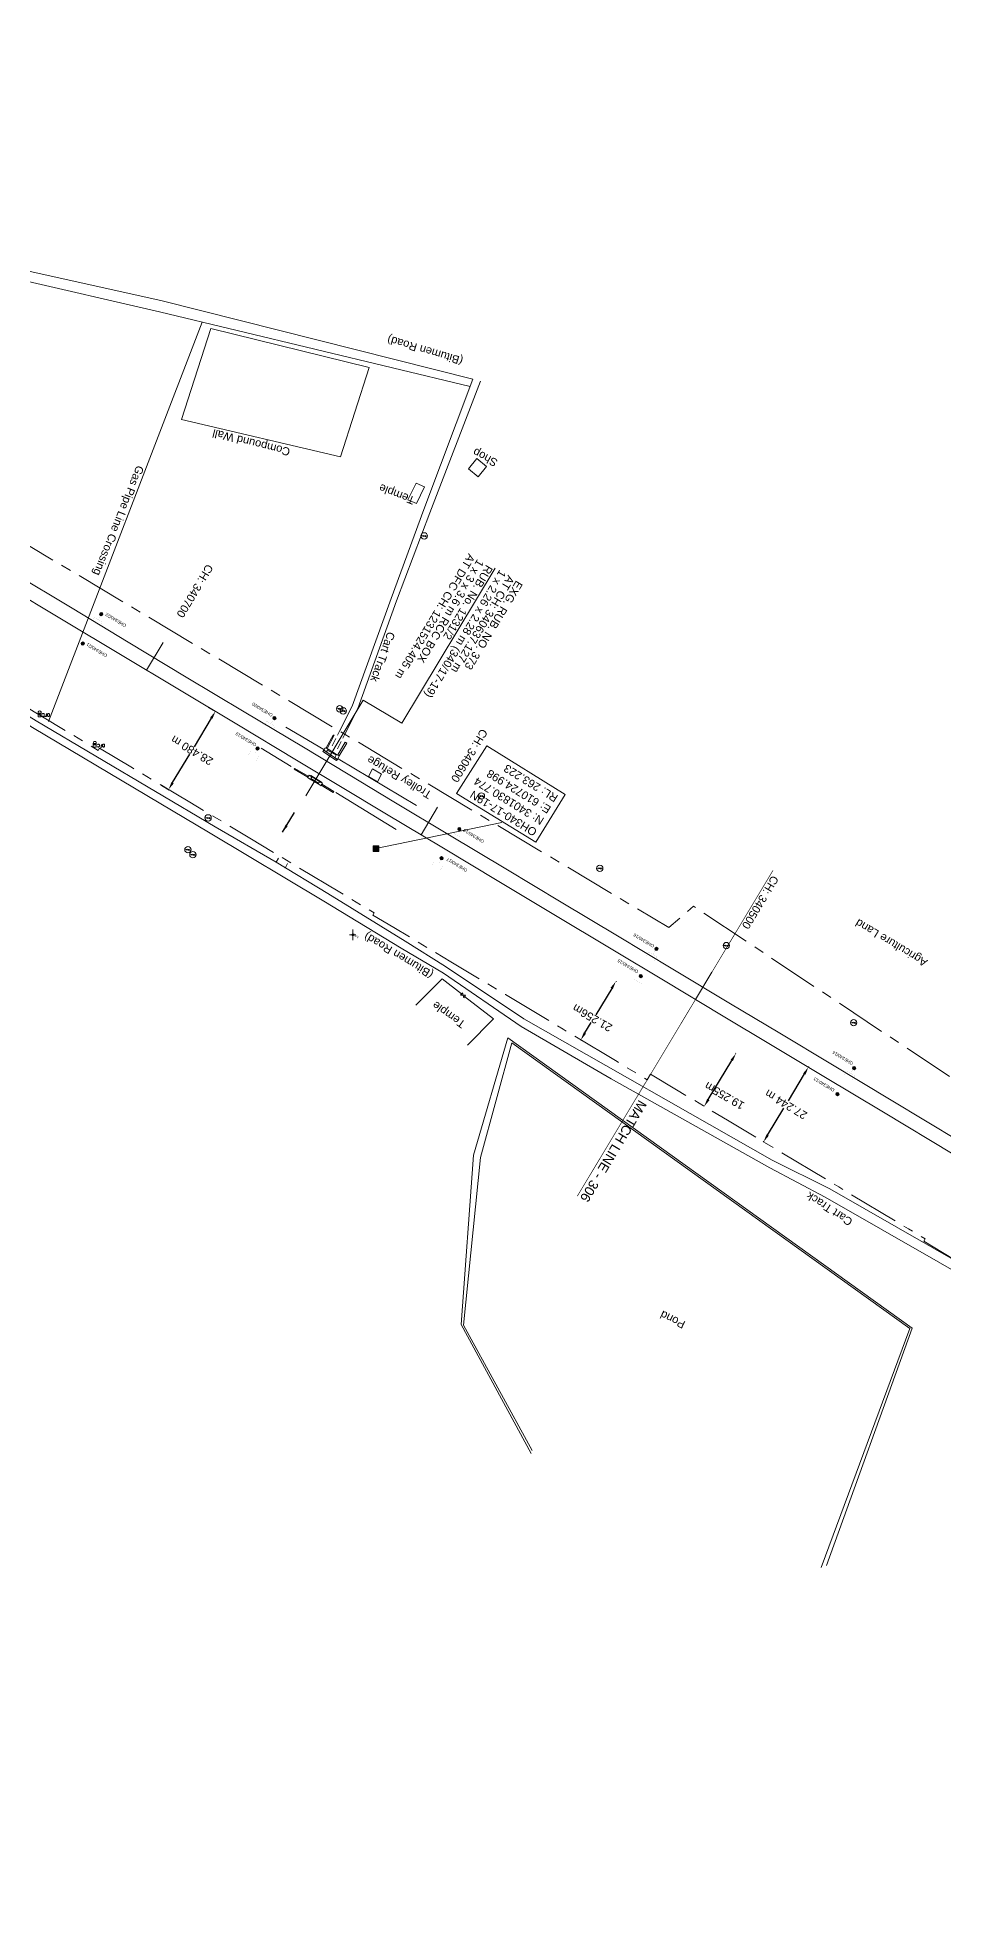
# Model space of a CAD drawing. Header units: metres. Extents: x 610236 to 616721, y 3398253 to 3402120.
# Drawn here: x 610619 to 610902, y 3401503 to 3402084 of the extents above; entities that cross this region are included whole.
import ezdxf

# ---------------------------------------------------------------- set-up
doc = ezdxf.new("R2010")
doc.units = ezdxf.units.M
doc.header["$MEASUREMENT"] = 0
for name, pattern in [('CENTER', [50.8, 31.75, -6.35, 6.35, -6.35]), ('DASHED', [0.75, 0.5, -0.25]), ('PHANTOM2', [1.25, 0.625, -0.125, 0.125, -0.125, 0.125, -0.125])]:
    doc.linetypes.add(name, pattern=pattern)
doc.layers.get('Defpoints').update_dxf_attribs({"lineweight": 0})
for name, color, linetype, lineweight in [('Bench_Mark', 7, 'Continuous', 0), ('Bore', 7, 'Continuous', 0), ('Bounary Dim', 10, 'Continuous', 13), ('CANAL BOTTOM', 5, 'Continuous', 0), ('Cart Track', 34, 'Continuous', 0), ('Commercial Building Pucca', 251, 'Continuous', 0), ('Compound Wall', 251, 'Continuous', 0), ('Culvert Parapet', 7, 'Continuous', 0), ('DFCC BOUNDARY', 6, 'CENTER', 0), ('Electric Pole', 251, 'Continuous', 0), ('EXISTING BRIDGE DETAILS', 7, 'Continuous', 0), ('Existing Chainage', 7, 'Continuous', 0), ('Existing IR Track', 143, 'Continuous', 0), ('Existing Railway Boundary', 7, 'CENTER', 0), ('Gate', 251, 'Continuous', 0), ('Grill', 251, 'Continuous', 0), ('MATCH LINE', 7, 'Continuous', 0), ('Ofc Pillar', 251, 'Continuous', 0), ('OHE MAST', 8, 'Continuous', 0), ('OHE MAST TEXT', 8, 'Continuous', 0), ('Pipe line-Pertolium', 7, 'Continuous', 0), ('Pond Bottom', 5, 'Continuous', 0), ('Pond Top', 5, 'Continuous', 0), ('Religious_Place', 251, 'Continuous', 0), ('Side Details', 251, 'Continuous', 0), ('Subroad Edge', 34, 'Continuous', 0), ('Text', 251, 'Continuous', 0), ('Text1', 251, 'Continuous', 0), ('TOPOSTYLEREMARK', 251, 'Continuous', 0), ('Trolley Stand', 7, 'Continuous', 0), ('Wing Wall', 7, 'Continuous', 0)]:
    doc.layers.add(name, color=color, linetype=linetype, lineweight=lineweight)
doc.styles.add('notes', font='romans.shx', dxfattribs={"height": 2})
doc.styles.get("Standard").update_dxf_attribs({"font": 'arial.ttf'})
doc.styles.add('Style-Arial', font='arial.ttf')
doc.styles.add('Text', font='arial.ttf', dxfattribs={"height": 2})
doc.dimstyles.new('DIM', dxfattribs={"dimtxt": 2.5, "dimasz": 2.5, "dimexe": 0.18, "dimexo": 0.0625, "dimgap": 0.09, "dimtad": 0, "dimtih": 1, "dimtoh": 1, "dimdec": 3, "dimzin": 0, "dimdsep": 46, "dimtxsty": 'Standard', "dimcen": 0.09, "dimadec": 0, "dimazin": 0, "dimtfac": 1, "dimtdec": 3, "dimtofl": 0, "dimtmove": 0, "dimatfit": 3, "dimfxl": 1, "dimtolj": 1, "dimtzin": 0, "dimarcsym": 0})
doc.dimstyles.new('ISO-25', dxfattribs={"dimtxt": 2.5, "dimasz": 2.5, "dimexe": 1.25, "dimexo": 0.625, "dimtad": 1, "dimtxsty": 'Standard', "dimcen": 2.5, "dimadec": 0, "dimazin": 0, "dimtfac": 1, "dimtmove": 0, "dimatfit": 3, "dimfxl": 1, "dimarcsym": 0})
doc.dimstyles.get("Standard").update_dxf_attribs({"dimtxt": 2.5, "dimasz": 0.18, "dimexe": 0.18, "dimexo": 0.0625, "dimgap": 0.09, "dimtad": 0, "dimtih": 1, "dimtoh": 1, "dimdec": 3, "dimzin": 0, "dimdsep": 46, "dimtxsty": 'Standard', "dimcen": 0.09, "dimadec": 0, "dimazin": 0, "dimtfac": 1, "dimtdec": 3, "dimtofl": 0, "dimtmove": 0, "dimatfit": 3, "dimfxl": 1, "dimtolj": 1, "dimtzin": 0, "dimarcsym": 0})

# ---------------------------------------------------------------- blocks, each defined once
blk = doc.blocks.new('GT')
at = {"layer": 'Gate'}
for p, q in [((-0.5, -0.5), (-0.5, 0.5)), ((-0.5, 0.5), (0.5, -0.5)), ((0.5, 0.5), (0.5, -0.5))]:
    blk.add_line(p, q, dxfattribs=at)
at = {"layer": 'Gate', "flags": 128}
blk.add_lwpolyline([(0.5, 0.5), (-0.5, -0.5)], dxfattribs=at)
blk = doc.blocks.new('BORE')
at = {"ltscale": 0.5}
for q in [(-0.99, 0), (0, 1.64), (0.99, 0), (0, -1.64)]:
    blk.add_line((0, 0), q, dxfattribs=at)
blk.add_circle((0, 0), 0.328, dxfattribs=at)
blk = doc.blocks.new('EP')
at = {"extrusion": (0, 0, -1)}
blk.add_hatch(color=8, dxfattribs=at).paths.add_polyline_path([(-0.31, -0.24), (-0.94, -0.01), (-0.41, -0.1), (-0.43, 0.15), (0.21, -0.05), (0.21, 0.16), (0.93, -0.01), (0.31, 0.07), (0.31, -0.19), (-0.31, 0)])
at = {"color": 8}
for p, q in [((-0.93, -0.01), (-0.21, 0.16)), ((-0.31, 0.07), (-0.93, -0.01)), ((-0.31, -0.19), (-0.31, 0.07)), ((0.31, 0), (-0.31, -0.19)), ((-0.21, 0.16), (-0.21, -0.05)), ((-0.21, -0.05), (0.43, 0.15)), ((0.31, -0.24), (0.31, 0)), ((0.43, 0.15), (0.41, -0.1)), ((0.94, -0.01), (0.31, -0.24)), ((0.41, -0.1), (0.94, -0.01))]:
    blk.add_line(p, q, dxfattribs=at)
blk.add_circle((0, 0), 1, dxfattribs=at)
blk = doc.blocks.new('OFC')
at = {"ltscale": 5}
for p, q in [((-0.46, 0), (-0.46, 1.23)), ((-0.46, 0), (0.46, 0)), ((0.46, 0), (0.46, 1.23))]:
    blk.add_line(p, q, dxfattribs=at)
blk.add_arc((0, 1.36), 0.48, 343.89789, 196.10211, dxfattribs=at)
for points in [[(-0.34, 1.13, 1.23), (-0.34, 1.13), (-0.34, 0.77), (-0.34, 0.77, 1.23)], [(0.38, 1.13, 1.23), (0.38, 1.13), (-0.34, 1.13), (-0.34, 1.13, 1.23)], [(0.38, 1.13), (0.38, 0.77), (-0.34, 0.77), (-0.34, 1.13)], [(0.38, 0.77, 1.23), (0.38, 1.13, 1.23), (-0.34, 1.13, 1.23), (-0.34, 0.77, 1.23)], [(-0.34, 0.77, 1.23), (-0.34, 0.77), (0.38, 0.77), (0.38, 0.77, 1.23)], [(0.38, 0.77, 1.23), (0.38, 0.77), (0.38, 1.13), (0.38, 1.13, 1.23)]]:
    blk.add_3dface(points)
at = {"ltscale": 5, "style": 'notes'}
blk.add_text('OFC', height=0.246, rotation=0, dxfattribs=at).set_placement((-0.33, 0.84))
at = {"style": 'notes'}
blk.add_text('OFC', height=0.937, rotation=180, dxfattribs=at).set_placement((3.2, 0.99, -359.18))
blk = doc.blocks.new('OHE MAST')
h = blk.add_hatch(color=256)
edge = h.paths.add_edge_path()
edge.add_arc((0, 0), 0.514, 0, 360)
at = {"const_width": 0.01, "flags": 128}
for points in [[(1.5, 3.5), (1.5, 2), (-1.5, 2), (-1.5, 3.5)], [(0, 2), (0, 0)]]:
    blk.add_lwpolyline(points, dxfattribs=at)
blk.add_circle((0, 0), 0.514)
blk = doc.blocks.new('*D332')
at = {"layer": 'Bounary Dim', "color": 0, "lineweight": -2, "transparency": 16777216}
for p, q in [((610828.83, 3401752.35), (610836.16, 3401764.57)), ((610837.4, 3401766.75), (610837.29, 3401766.81)), ((610827.49, 3401750.23), (610827.39, 3401750.3))]:
    blk.add_line(p, q, dxfattribs=at)
at = {"layer": 'Bounary Dim', "color": 0, "transparency": 16777216}
for points in [[(610835.81, 3401764.79), (610836.52, 3401764.36), (610837.45, 3401766.72)], [(610828.47, 3401752.56), (610829.19, 3401752.13), (610827.55, 3401750.2)]]:
    blk.add_solid(points, dxfattribs=at)
at = {"layer": 'Defpoints', "color": 0, "transparency": 16777216}
for p in [(610837.45, 3401766.72), (610837.45, 3401766.72), (610827.55, 3401750.2)]:
    blk.add_point(p, dxfattribs=at)
at = {"layer": 'Bounary Dim', "color": 0, "transparency": 16777216, "insert": (610833.88, 3401753.52), "char_height": 2.5, "attachment_point": 5, "rotation": 150}
blk.add_mtext('\\A1;19.255m', dxfattribs=at)
blk = doc.blocks.new('*D333')
at = {"layer": 'Bounary Dim', "color": 0, "lineweight": -2, "transparency": 16777216}
for p, q in [((610798.65, 3401787.07), (610793.69, 3401778.8)), ((610799.99, 3401789.18), (610800.09, 3401789.12)), ((610790.29, 3401773.13), (610792.28, 3401776.46)), ((610789.05, 3401770.95), (610789.16, 3401770.89))]:
    blk.add_line(p, q, dxfattribs=at)
at = {"layer": 'Bounary Dim', "color": 0, "transparency": 16777216}
for points in [[(610798.29, 3401787.28), (610799, 3401786.86), (610799.93, 3401789.21)], [(610789.93, 3401773.34), (610790.64, 3401772.91), (610789, 3401770.98)]]:
    blk.add_solid(points, dxfattribs=at)
at = {"layer": 'Defpoints', "color": 0, "transparency": 16777216}
for p in [(610799.93, 3401789.21), (610799.93, 3401789.21), (610789, 3401770.98)]:
    blk.add_point(p, dxfattribs=at)
at = {"layer": 'Bounary Dim', "color": 0, "transparency": 16777216, "insert": (610792.61, 3401777.85), "char_height": 2.5, "attachment_point": 5, "rotation": 150}
blk.add_mtext('\\A1;21.256m', dxfattribs=at)
blk = doc.blocks.new('*D320')
at = {"layer": 'Defpoints', "color": 0, "linetype": 'ByBlock', "ltscale": 5, "transparency": 16777216}
for p in [(610860.1, 3401762.46), (610860.31, 3401762.34), (610846.29, 3401738.97)]:
    blk.add_point(p, dxfattribs=at)
at = {"layer": 'DFCC BOUNDARY', "color": 0, "linetype": 'ByBlock', "lineweight": -2, "ltscale": 5, "transparency": 16777216}
for p, q in [((610858.81, 3401760.32), (610853.78, 3401751.94)), ((610860.26, 3401762.37), (610859.94, 3401762.56)), ((610847.36, 3401741.25), (610852.39, 3401749.63)), ((610846.24, 3401739.01), (610845.92, 3401739.2))]:
    blk.add_line(p, q, dxfattribs=at)
at = {"layer": 'DFCC BOUNDARY', "color": 0, "linetype": 'ByBlock', "ltscale": 5, "transparency": 16777216}
for points in [[(610858.45, 3401760.53), (610859.17, 3401760.11), (610860.1, 3401762.46)], [(610847.01, 3401741.46), (610847.72, 3401741.03), (610846.08, 3401739.1)]]:
    blk.add_solid(points, dxfattribs=at)
at = {"layer": 'DFCC BOUNDARY', "color": 0, "linetype": 'ByBlock', "ltscale": 5, "transparency": 16777216, "insert": (610853.09, 3401750.78), "char_height": 2.5, "attachment_point": 5, "rotation": 149}
blk.add_mtext('\\A1;27.244 m', dxfattribs=at)
blk = doc.blocks.new('*D321')
at = {"layer": 'Defpoints', "color": 0, "linetype": 'ByBlock', "ltscale": 5, "transparency": 16777216}
for p in [(610672.57, 3401875.01), (610674.86, 3401873.64), (610657.93, 3401850.58)]:
    blk.add_point(p, dxfattribs=at)
at = {"layer": 'DFCC BOUNDARY', "color": 0, "linetype": 'ByBlock', "lineweight": -2, "ltscale": 5, "transparency": 16777216}
for p, q in [((610672.62, 3401874.98), (610675.01, 3401873.55)), ((610673.57, 3401871.5), (610668.24, 3401862.6)), ((610661.5, 3401851.36), (610666.84, 3401860.25)), ((610657.98, 3401850.55), (610660.37, 3401849.12))]:
    blk.add_line(p, q, dxfattribs=at)
at = {"layer": 'DFCC BOUNDARY', "color": 0, "linetype": 'ByBlock', "ltscale": 5, "transparency": 16777216}
for points in [[(610673.22, 3401871.71), (610673.93, 3401871.28), (610674.86, 3401873.64)], [(610661.15, 3401851.57), (610661.86, 3401851.14), (610660.22, 3401849.21)]]:
    blk.add_solid(points, dxfattribs=at)
at = {"layer": 'DFCC BOUNDARY', "color": 0, "linetype": 'ByBlock', "ltscale": 5, "transparency": 16777216, "insert": (610667.54, 3401861.43), "char_height": 2.5, "attachment_point": 5, "rotation": 149}
blk.add_mtext('\\A1;28.480 m', dxfattribs=at)
blk = doc.blocks.new('BM')
at = {"extrusion": (0, 0, -1)}
blk.add_hatch(color=256, dxfattribs=at).paths.add_polyline_path([(-0.88, -0.88), (-0.88, 0.88), (0.88, 0.88), (0.88, -0.88)])
for p, q in [((0.88, 0.88), (-0.88, 0.88)), ((-0.88, 0.88), (-0.88, -0.88)), ((0.88, -0.88), (0.88, 0.88)), ((-0.88, -0.88), (0.88, -0.88))]:
    blk.add_line(p, q)

msp = doc.modelspace()

# ---------------------------------------------------------------- linework, layer by layer
at = {"layer": 'Cart Track', "flags": 128}
for points in [[(610713.6315, 3401867.4693), (610717.572, 3401875.2585), (610729.7448, 3401908.9248), (610739.953, 3401936.6863), (610755.3159, 3401977.4272)], [(610715.2667, 3401866.4942), (610719.3189, 3401874.5026), (610731.3844, 3401908.1396), (610741.7994, 3401935.633), (610757.6984, 3401976.8309)], [(610694.5983, 3401827.779), (610693.8665, 3401826.515)], [(610697.3368, 3401826.1396), (610696.6182, 3401824.6645)], [(610709.9547, 3401816.6719), (610709.9547, 3401816.6719), (610734.1648, 3401801.8354), (610746.7689, 3401793.9341), (610771.1819, 3401777.582), (610848.8188, 3401733.3575), (610866.7982, 3401724.4464), (610920.3612, 3401693.6929), (610984.7771, 3401652.7408), (611016.6414, 3401634.4462), (611024.7453, 3401629.5466), (611072.2841, 3401602.771), (611142.0536, 3401562.2542), (611167.0113, 3401552.511)], [(610708.6736, 3401814.2792), (610732.8761, 3401799.6113), (610746.1433, 3401791.8766), (610770.3457, 3401775.1481), (610798.5168, 3401758.7955), (610848.0437, 3401730.9574), (610865.35, 3401721.8648), (610918.6631, 3401691.2843), (610983.0634, 3401649.7871), (611015.338, 3401631.9806), (611023.773, 3401627.4021), (611070.7234, 3401599.9688), (611141.0376, 3401559.6447), (611164.0798, 3401547.276)]]:
    msp.add_lwpolyline(points, dxfattribs=at)
at = {"layer": 'Cart Track', "color": 88, "linetype": 'DASHED', "ltscale": 5, "flags": 128}
for points in [[(610711.3096, 3401862.8796), (610713.6315, 3401867.4693)], [(610712.9656, 3401861.9464), (610715.2716, 3401866.4913)]]:
    msp.add_lwpolyline(points, dxfattribs=at)
at = {"layer": 'Commercial Building Pucca'}
msp.add_3dface([(610753.9602, 3401949.4299), (610756.9744, 3401946.97), (610759.5734, 3401950.1763), (610756.5591, 3401952.6361)], dxfattribs=at)
msp.add_3dface([(610753.9602, 3401949.4299), (610756.9744, 3401946.97), (610759.5734, 3401950.1763), (610756.5591, 3401952.6361)], dxfattribs=at)
at = {"layer": 'Compound Wall', "flags": 128}
for points in [[(610664.3049, 3401964.8623), (610673.4168, 3401993.2649), (610722.9295, 3401981.1006), (610713.9349, 3401953.186), (610664.3049, 3401964.8623)], [(610664.3049, 3401964.8623), (610673.4168, 3401993.2649), (610722.9295, 3401981.1006), (610713.9349, 3401953.186), (610664.3049, 3401964.8623)], [(610737.4627, 3401781.8527), (610745.6402, 3401790.0438), (610751.7177, 3401785.3306)], [(610737.4627, 3401781.8527), (610745.6402, 3401790.0438), (610751.7177, 3401785.3306)], [(610752.7146, 3401784.5516), (610761.7314, 3401777.5489), (610753.5539, 3401769.3578)], [(610752.7146, 3401784.5516), (610761.7314, 3401777.5489), (610753.5539, 3401769.3578)]]:
    msp.add_lwpolyline(points, dxfattribs=at)
at = {"layer": 'Culvert Parapet', "flags": 128}
msp.add_lwpolyline([(610705.0254, 3401853.2072), (610704.675, 3401852.6719), (610707.0921, 3401851.1772), (610707.4387, 3401851.6707), (610708.3268, 3401851.2132), (610707.8461, 3401850.4126), (610706.9047, 3401850.9478), (610704.4876, 3401852.4424), (610703.656, 3401852.9499), (610704.1328, 3401853.7102), (610705.0254, 3401853.2072)], close=True, dxfattribs=at)
msp.add_lwpolyline([(610705.0254, 3401853.2072), (610704.675, 3401852.6719), (610707.0921, 3401851.1772), (610707.4387, 3401851.6707), (610708.3268, 3401851.2132), (610707.8461, 3401850.4126), (610706.9047, 3401850.9478), (610704.4876, 3401852.4424), (610703.656, 3401852.9499), (610704.1328, 3401853.7102), (610705.0254, 3401853.2072)], close=True, dxfattribs=at)
at = {"layer": 'Culvert Parapet'}
msp.add_3dface([(610710.0866, 3401861.7923), (610709.9155, 3401861.5579), (610712.5599, 3401859.9535), (610712.7311, 3401860.188)], dxfattribs=at)
msp.add_3dface([(610710.0866, 3401861.7923), (610709.9155, 3401861.5579), (610712.5599, 3401859.9535), (610712.7311, 3401860.188)], dxfattribs=at)
at = {"layer": 'DFCC BOUNDARY', "lineweight": 0, "ltscale": 0.5, "flags": 128}
msp.add_lwpolyline([(610554.6971, 3401916.5192), (610552.5408, 3401912.9307), (610557.3499, 3401910.041), (610576.404, 3401898.5921), (610594.1833, 3401887.9166), (610612.2355, 3401877.0773), (610630.1405, 3401866.3258), (610638.2755, 3401861.441), (610638.6873, 3401862.1269), (610648.9846, 3401855.9437), (610666.8744, 3401845.2219), (610685.5714, 3401834.0164), (610699.2391, 3401825.7966), (610713.6701, 3401817.1176), (610724.4377, 3401810.6575), (610724.0364, 3401809.9886), (610730.5621, 3401806.0735), (610748.3546, 3401795.3988), (610765.4537, 3401785.128), (610783.4583, 3401774.3132), (610800.3067, 3401764.1932), (610809.7539, 3401758.5188), (610810.794, 3401760.2504), (610818.8849, 3401755.3907), (610834.78, 3401745.8701), (610850.9238, 3401736.2002), (610869.5659, 3401725.0141), (610891.3119, 3401711.9656), (610896.5522, 3401708.8173), (610896.1196, 3401708.0973), (610905.4559, 3401702.4881), (610923.5558, 3401691.6148), (610937.3333, 3401683.4913), (610951.6019, 3401675.0781), (610968.4716, 3401664.9548), (610981.9985, 3401656.8375), (610982.5491, 3401657.7549), (610986.233, 3401655.5443), (611005.596, 3401643.8923), (611025.2868, 3401632.043), (611040.8748, 3401622.6991), (611056.8715, 3401613.1101), (611068.2852, 3401606.2662), (611069.1337, 3401607.6813), (611073.0756, 3401605.3176), (611088.871, 3401595.8462), (611104.5354, 3401586.4357), (611120.4714, 3401576.8621), (611136.2062, 3401567.4235), (611167.4512, 3401548.7004), (611182.9026, 3401539.4512), (611199.2178, 3401529.6315), (611215.8045, 3401519.6483), (611231.3864, 3401510.2822), (611240.5821, 3401504.7548), (611239.6856, 3401503.2635)], dxfattribs=at)
at = {"layer": 'EXISTING BRIDGE DETAILS', "linetype": 'Continuous', "lineweight": 0, "flags": 128}
msp.add_lwpolyline([(610762.2092, 3401918.354), (610733.0681, 3401869.8998), (610721.0516, 3401877.1267), (610703.1005, 3401847.2786)], dxfattribs=at)
at = {"layer": 'Existing Chainage', "linetype": 'Continuous', "lineweight": 13, "flags": 128}
for points in [[(610658.4971, 3401895.1162), (610653.3491, 3401886.5431)], [(610744.2345, 3401843.6544), (610739.0898, 3401835.0793)], [(610829.9708, 3401792.1733), (610824.8218, 3401783.6009)]]:
    msp.add_lwpolyline(points, dxfattribs=at)
at = {"layer": 'Existing IR Track', "flags": 128}
for points in [[(610907.4345, 3401739.262), (610885.9274, 3401752.1667), (610867.1178, 3401763.4503), (610851.1284, 3401773.0439), (610835.2501, 3401782.5708), (610817.733, 3401793.0948), (610800.4735, 3401803.4641), (610782.8851, 3401814.037), (610765.5937, 3401824.4315), (610747.9809, 3401834.9932), (610730.6281, 3401845.399), (610716.2771, 3401854.0218), (610702.3279, 3401862.4033), (610683.8689, 3401873.4621), (610665.7192, 3401884.3357), (610647.5987, 3401895.2813), (610630.0907, 3401905.8569), (610611.6728, 3401916.9286)], [(610905.3403, 3401735.3156), (610883.5816, 3401748.3718), (610864.9395, 3401759.5579), (610848.7773, 3401769.2387), (610832.8964, 3401778.7509), (610815.3727, 3401789.2763), (610798.5245, 3401799.3962), (610780.5201, 3401810.2108), (610763.421, 3401820.4817), (610745.6154, 3401831.1642), (610728.3352, 3401841.5317), (610713.9172, 3401850.2028), (610700.2308, 3401858.4339), (610681.515, 3401869.6506), (610663.6252, 3401880.3724), (610645.2136, 3401891.428), (610627.3086, 3401902.1794), (610609.256, 3401913.0191)]]:
    msp.add_lwpolyline(points, dxfattribs=at)
at = {"layer": 'Existing Railway Boundary', "ltscale": 0.5, "flags": 128}
msp.add_lwpolyline([(610348.171, 3402084.315), (610412.243, 3402047.407), (610816.4467, 3401806.0872), (610824.2343, 3401812.7137), (610961.1072, 3401721.668), (611001.8155, 3401693.5189), (611045.0981, 3401670.4754), (611172.8748, 3401594.2137), (611349.6069, 3401487.2448), (611525.6631, 3401378.4058), (611706.9713, 3401269.4918), (611862.7799, 3401176.1735), (611885.0197, 3401162.1783), (612031.1961, 3401075.6032), (612070.3216, 3401050.9396), (612243.7727, 3400946.4383), (612421.3412, 3400839.8744), (612607.2871, 3400728.8405), (612953.7211, 3400520.993), (613470.9913, 3400226.4951), (614012.4958, 3399887.3788), (614055.8113, 3399861.1262), (614186.33, 3399782.2122), (614439.2886, 3399631.6413), (615179.9123, 3399187.498), (615599.3011, 3398933.023), (615641.8291, 3398908.118), (615684.1749, 3398882.805), (615727.8421, 3398857.148), (615771.2115, 3398833.042), (615810.7222, 3398819.967), (615849.5142, 3398796.835), (615894.7969, 3398769.958), (615937.4983, 3398743.942), (615981.9902, 3398717.098), (616022.8552, 3398694.4624)], dxfattribs=at)
at = {"layer": 'Grill', "flags": 128}
for points in [[(610708.7143, 3401861.7304), (610696.8311, 3401868.7293)], [(610708.7143, 3401861.7304), (610696.8311, 3401868.7293)], [(610689.1214, 3401862.1024), (610698.5325, 3401856.4186)], [(610689.1214, 3401862.1024), (610698.5325, 3401856.4186)], [(610737.6239, 3401844.1799), (610713.2074, 3401858.8549)], [(610737.6239, 3401844.1799), (610713.2074, 3401858.8549)], [(610712.5177, 3401848.2811), (610731.266, 3401836.7257)], [(610712.5177, 3401848.2811), (610731.266, 3401836.7257)]]:
    msp.add_lwpolyline(points, dxfattribs=at)
at = {"layer": 'MATCH LINE', "linetype": 'PHANTOM2', "ltscale": 15, "const_width": 0.2}
msp.add_lwpolyline([(610849.033, 3401823.9129), (610787.896, 3401722.1286)], dxfattribs=at)
at = {"layer": 'Pipe line-Pertolium', "ltscale": 0.5}
msp.add_lwpolyline([(610622.762, 3401870.4557), (610670.6768, 3401995.3065)], dxfattribs=at)
at = {"layer": 'Pond Bottom', "flags": 128}
msp.add_lwpolyline([(610773.7619, 3401642.6361), (610752.3706, 3401681.7824), (610757.6611, 3401734.2013), (610767.4111, 3401770.0537), (610891.7429, 3401680.7463), (610864.0308, 3401606.0626)], dxfattribs=at)
msp.add_lwpolyline([(610773.7619, 3401642.6361), (610752.3706, 3401681.7824), (610757.6611, 3401734.2013), (610767.4111, 3401770.0537), (610891.7429, 3401680.7463), (610864.0308, 3401606.0626)], dxfattribs=at)
at = {"layer": 'Pond Top', "flags": 128}
msp.add_lwpolyline([(610773.4369, 3401641.6943), (610751.5779, 3401682.0174), (610755.4458, 3401734.9166), (610766.2365, 3401771.6572), (610892.5501, 3401680.8983), (610865.751, 3401606.73)], dxfattribs=at)
msp.add_lwpolyline([(610773.4369, 3401641.6943), (610751.5779, 3401682.0174), (610755.4458, 3401734.9166), (610766.2365, 3401771.6572), (610892.5501, 3401680.8983), (610865.751, 3401606.73)], dxfattribs=at)
at = {"layer": 'Religious_Place'}
msp.add_3dface([(610734.9868, 3401939.7228), (610737.6563, 3401938.5609), (610740.2134, 3401943.7957), (610737.5439, 3401944.9576)], dxfattribs=at)
msp.add_3dface([(610734.9868, 3401939.7228), (610737.6563, 3401938.5609), (610740.2134, 3401943.7957), (610737.5439, 3401944.9576)], dxfattribs=at)
at = {"layer": 'Subroad Edge', "flags": 128}
for points in [[(610542.6738, 3402027.3096), (610585.6105, 3402017.9003), (610618.4366, 3402010.7721), (610658.2387, 3402001.924), (610755.3159, 3401977.4272)], [(610542.6738, 3402027.3096), (610585.6105, 3402017.9003), (610618.4366, 3402010.7721), (610658.2387, 3402001.924), (610755.3159, 3401977.4272)], [(610541.8424, 3402024.334), (610584.8117, 3402014.8115), (610612.2691, 3402008.8847), (610657.34, 3401998.5075), (610754.4738, 3401975.1939)], [(610541.8424, 3402024.334), (610584.8117, 3402014.8115), (610612.2691, 3402008.8847), (610657.34, 3401998.5075), (610754.4738, 3401975.1939)], [(610513.5974, 3401938.7336), (610545.6175, 3401917.3088), (610569.4278, 3401901.3556), (610618.8749, 3401870.7274), (610674.7263, 3401837.5073), (610693.8093, 3401826.4834), (610709.9547, 3401816.6719)], [(610513.5974, 3401938.7336), (610545.6175, 3401917.3088), (610569.4278, 3401901.3556), (610618.8749, 3401870.7274), (610674.7263, 3401837.5073), (610693.8093, 3401826.4834), (610709.9547, 3401816.6719)], [(610513.8004, 3401935.1233), (610544.0417, 3401915.2308), (610574.2441, 3401895.3341), (610617.7102, 3401868.5467), (610673.2405, 3401835.5568), (610708.6736, 3401814.2792)], [(610513.8004, 3401935.1233), (610544.0417, 3401915.2308), (610574.2441, 3401895.3341), (610617.7102, 3401868.5467), (610673.2405, 3401835.5568), (610708.6736, 3401814.2792)]]:
    msp.add_lwpolyline(points, dxfattribs=at)
at = {"layer": 'TOPOSTYLEREMARK'}
msp.add_line((610724.998, 3401830.774), (610764.3147, 3401838.9069), dxfattribs=at)
at = {"layer": 'TOPOSTYLEREMARK', "linetype": 'Continuous'}
msp.add_3dface([(610784.1464, 3401847.6292), (610774.9592, 3401832.7348), (610750.2078, 3401848.0058), (610759.6325, 3401862.8227)], dxfattribs=at)
at = {"layer": 'Trolley Stand'}
msp.add_3dface([(610722.6485, 3401853.2916), (610723.9257, 3401855.6532), (610726.7405, 3401853.9963), (610725.4633, 3401851.6346)], dxfattribs=at)
msp.add_3dface([(610722.6485, 3401853.2916), (610723.9257, 3401855.6532), (610726.7405, 3401853.9963), (610725.4633, 3401851.6346)], dxfattribs=at)
at = {"layer": 'Wing Wall', "flags": 128}
for points in [[(610710.0866, 3401861.7923), (610709.1654, 3401862.2851), (610708.6938, 3401861.4856), (610709.5179, 3401860.9843), (610709.9155, 3401861.5579)], [(610710.0866, 3401861.7923), (610709.1654, 3401862.2851), (610708.6938, 3401861.4856), (610709.5179, 3401860.9843), (610709.9155, 3401861.5579)], [(610712.7311, 3401860.188), (610713.5642, 3401859.6949), (610712.9629, 3401858.6203), (610712.1224, 3401859.1349), (610712.5599, 3401859.9535)], [(610712.7311, 3401860.188), (610713.5642, 3401859.6949), (610712.9629, 3401858.6203), (610712.1224, 3401859.1349), (610712.5599, 3401859.9535)]]:
    msp.add_lwpolyline(points, dxfattribs=at)
at = {"layer": 'Wing Wall'}
for points in [[(610711.629, 3401866.2407), (610709.4593, 3401862.2426), (610709.7466, 3401862.0591), (610711.9849, 3401866.1835)], [(610711.629, 3401866.2407), (610709.4593, 3401862.2426), (610709.7466, 3401862.0591), (610711.9849, 3401866.1835)], [(610713.0646, 3401860.0107), (610713.5604, 3401859.7071), (610715.8585, 3401863.7444), (610715.3627, 3401864.0479)], [(610713.0646, 3401860.0107), (610713.5604, 3401859.7071), (610715.8585, 3401863.7444), (610715.3627, 3401864.0479)], [(610708.4323, 3401861.079), (610712.6421, 3401858.3065), (610712.9629, 3401858.6203), (610708.6938, 3401861.4856)], [(610708.4323, 3401861.079), (610712.6421, 3401858.3065), (610712.9629, 3401858.6203), (610708.6938, 3401861.4856)], [(610699.4643, 3401855.5423), (610703.7033, 3401853.0926), (610703.8766, 3401853.3772), (610699.6375, 3401855.827)], [(610699.4643, 3401855.5423), (610703.7033, 3401853.0926), (610703.8766, 3401853.3772), (610699.6375, 3401855.827)], [(610704.649, 3401853.5489), (610704.5962, 3401853.4447), (610707.9164, 3401851.4429), (610707.9692, 3401851.5471)], [(610704.649, 3401853.5489), (610704.5962, 3401853.4447), (610707.9164, 3401851.4429), (610707.9692, 3401851.5471)], [(610711.6501, 3401848.2908), (610707.9372, 3401850.567), (610708.1474, 3401850.8582), (610711.8603, 3401848.582)], [(610711.6501, 3401848.2908), (610707.9372, 3401850.567), (610708.1474, 3401850.8582), (610711.8603, 3401848.582)]]:
    msp.add_3dface(points, dxfattribs=at)

# ---------------------------------------------------------------- block references
at = {"layer": 'Bench_Mark'}
msp.add_blockref('BM', (610724.998, 3401830.774), dxfattribs=at)
msp.add_blockref('BM', (610724.998, 3401830.774), dxfattribs=at)
msp.add_blockref('BM', (610724.998, 3401830.774), dxfattribs=at)
at = {"layer": 'Bore', "xscale": 0.9997078270183116, "yscale": 0.9997078270183116, "zscale": 0.9997078270183116}
msp.add_blockref('BORE', (610717.7791, 3401803.8063), dxfattribs=at)
msp.add_blockref('BORE', (610717.7791, 3401803.8063), dxfattribs=at)
at = {"layer": 'Electric Pole', "xscale": 0.9997078270183116, "yscale": 0.9997078270183116, "zscale": 0.9997078270183116}
for p in [(610740.0591, 3401928.4626), (610740.0591, 3401928.4626), (610713.6852, 3401874.4311), (610713.6852, 3401874.4311), (610714.7745, 3401873.7743), (610714.7745, 3401873.7743), (610757.9455, 3401847.1768), (610757.9455, 3401847.1768), (610672.5792, 3401840.3437), (610672.5792, 3401840.3437), (610666.2715, 3401830.4056), (610666.2715, 3401830.4056), (610667.8304, 3401828.8556), (610667.8304, 3401828.8556), (610794.925, 3401824.5751), (610794.925, 3401824.5751), (610834.4517, 3401800.4411), (610834.4517, 3401800.4411), (610874.2361, 3401776.3491), (610874.2361, 3401776.3491)]:
    msp.add_blockref('EP', p, dxfattribs=at)
at = {"layer": 'Gate', "xscale": 1.265126206530393, "yscale": 0.9997078268568408, "zscale": 1.124613965158773, "rotation": 322.2534410914485}
msp.add_blockref('GT', (610752.2162, 3401784.9411), dxfattribs=at)
msp.add_blockref('GT', (610752.2162, 3401784.9411), dxfattribs=at)
at = {"layer": 'Ofc Pillar', "xscale": 0.9997078270183116, "yscale": 0.9997078270183116, "zscale": 0.9997078270183116}
for p in [(610619.94, 3401871.9743), (610619.94, 3401871.9743), (610637.177, 3401862.429), (610637.177, 3401862.429)]:
    msp.add_blockref('OFC', p, dxfattribs=at)
at = {"layer": 'OHE MAST', "color": 2, "rotation": 149.0208306544455}
for p in [(610639.1892, 3401904.0401), (610633.3976, 3401894.8225), (610693.2762, 3401871.5552), (610688.0298, 3401862.0503), (610751.0534, 3401836.8285), (610745.4958, 3401827.7611), (610812.6027, 3401799.3941), (610807.7258, 3401790.9048), (610874.3521, 3401762.1531), (610869.1597, 3401754.032)]:
    msp.add_blockref('OHE MAST', p, dxfattribs=at)

# ---------------------------------------------------------------- texts
at = {"layer": 'Bore'}
msp.add_text('BORE', height=0.49985, rotation=326.2534411, dxfattribs=at).set_placement((610717.7791, 3401803.8063))
msp.add_text('BORE', height=0.49985, rotation=326.2534411, dxfattribs=at).set_placement((610717.7791, 3401803.8063))
at = {"layer": 'EXISTING BRIDGE DETAILS', "color": 10}
for s, p in [('AT DFC CH: 1231524.405 m', (610753.9577, 3401923.1437)), ('1 x 3 x 3.6 m RCC BOX', (610756.7276, 3401921.3901)), ('RUB. No. 1231/2', (610759.4974, 3401919.6365))]:
    msp.add_text(s, height=2.5, rotation=239, dxfattribs=at).set_placement(p)
at = {"layer": 'EXISTING BRIDGE DETAILS'}
for s, p in [('1 x 2.26 x 2.28 m (340/17-19)', (610763.6872, 3401918.0855)), ('AT CH: 340637.127 m', (610766.2679, 3401916.4029)), ('EXG. RUB. NO. 373 ', (610768.8486, 3401914.7202))]:
    msp.add_text(s, height=2.5, rotation=239, dxfattribs=at).set_placement(p)
at = {"layer": 'Existing Chainage', "lineweight": 0, "char_height": 2.5, "attachment_point": 6, "line_spacing_factor": 0.6, "style": 'Style-Arial'}
for s, insert, rotation in [('CH: 340700', (610663.6452, 3401903.2726), 239.0154872), ('CH: 340600', (610749.3792, 3401851.8128), 239.0379268), ('CH: 340500', (610840.2577, 3401805.9725), 239.0087579)]:
    msp.add_mtext(s, dxfattribs=dict(at, insert=insert, rotation=rotation))
at = {"layer": 'MATCH LINE', "linetype": 'Continuous'}
msp.add_text('MATCH LINE - 306', height=3, rotation=239.0346667, dxfattribs=at).set_placement((610807.1845, 3401752.4523))
at = {"layer": 'OHE MAST TEXT'}
for s, p in [('OHE340/22', (610647.1248, 3401900.7265)), ('OHE340/21', (610641.1857, 3401891.3369)), ('OHE340/20', (610692.8852, 3401872.7421)), ('OHE340/19', (610687.7871, 3401863.4596)), ('OHE340/18', (610758.9229, 3401833.272)), ('OHE340/17', (610753.7097, 3401824.2291)), ('OHE340/16', (610812.0503, 3401800.5899)), ('OHE340/15', (610807.0841, 3401792.5648)), ('OHE340/14', (610874.2464, 3401763.8783)), ('OHE340/13', (610868.3912, 3401755.564))]:
    msp.add_text(s, height=1, rotation=149, dxfattribs=at).set_placement(p)
at = {"layer": 'Side Details'}
msp.add_text('Agriculture Land', height=2.5, rotation=148.9311795, dxfattribs=at).set_placement((610897.5283, 3401795.8125))
at = {"layer": 'Subroad Edge', "style": 'Text'}
for s, rotation, p in [('(Bitumen Road)', 163.4033591, (610752.4105, 3401984.1898)), ('Cart Track', 250.267137, (610728.701, 3401898.7421)), ('(Bitumen Road)', 149.0151505, (610743.1846, 3401792.1179)), ('Cart Track', 146.9327056, (610874.1631, 3401714.7572))]:
    msp.add_text(s, height=2.5, rotation=rotation, dxfattribs=at).set_placement(p)
at = {"layer": 'Text'}
for s, rotation, p in [('Compound Wall', 165.983831, (610698.4131, 3401955.8232)), ('Shop', 151.5792331, (610763.2863, 3401952.1291)), ('Gas Pipe Line Crossing', 248.0920978, (610650.3018, 3401950.708)), ('Temple', 158.4053406, (610737.38, 3401940.5069)), ('Temple', 144.6725462, (610753.2168, 3401776.4838)), ('Pond', 153.7156371, (610821.903, 3401682.8644))]:
    msp.add_text(s, height=2.5, rotation=rotation, dxfattribs=at).set_placement(p)
at = {"layer": 'Text1', "style": 'Text'}
msp.add_text('Trolley Refuge', height=2.5, rotation=149.3383277, dxfattribs=at).set_placement((610742.6728, 3401848.2903))
at = {"layer": 'TOPOSTYLEREMARK', "insert": (610752.0319, 3401848.1705), "char_height": 2.5, "width": 52.206317, "attachment_point": 2, "rotation": 148.3326511}
msp.add_mtext('\\pxql;OH340-17-19N\\PN: 3401830.774\\PE: 610724.998\\PRL: 263.223', dxfattribs=at)

# ---------------------------------------------------------------- dimensions: what is measured, and where the dimension line sits
at = {"layer": 'Bounary Dim'}
for base, p1, p2, picture, middle in [((610799.9324, 3401789.2134), (610789.0011, 3401770.9839), (610799.9324, 3401789.2134), '*D333', (610792.6102, 3401777.8467)), ((610837.4491, 3401766.7165), (610827.5466, 3401750.2026), (610837.4491, 3401766.7165), '*D332', (610833.8756, 3401753.5189))]:
    dim = msp.add_linear_dim(base=base, p1=p1, p2=p2, angle=59.0510073, dimstyle='Standard', override={"dimtxt": 2.5, "dimasz": 2.5, "dimdsep": 0, "dimpost": 'm', "dimtmove": 2}, dxfattribs=at)
    dim.commit()
    dim.dimension.update_dxf_attribs({"geometry": picture, "text_midpoint": middle, "dimtype": 129, "text_rotation": 150})
at = {"layer": 'DFCC BOUNDARY', "linetype": 'ByBlock', "ltscale": 5}
for p1, p2, distance, picture, middle in [((610657.9295, 3401850.5828), (610672.5701, 3401875.0115), -2.6677, '*D321', (610667.538, 3401861.4258)), ((610846.2916, 3401738.9748), (610860.3094, 3401762.3361), 0.249, '*D320', (610853.087, 3401750.7836))]:
    dim = msp.add_aligned_dim(p1=p1, p2=p2, distance=distance, dimstyle='DIM', override={"dimpost": ' m'}, dxfattribs=at)
    dim.commit()
    dim.dimension.update_dxf_attribs({"geometry": picture, "text_midpoint": middle, "text_rotation": 149})

# ---------------------------------------------------------------- leaders
at = {"layer": 'CANAL BOTTOM'}
msp.add_leader([(610695.8231, 3401835.8675, 0.0288), (610699.5267, 3401842.0183, 0.0288)], dimstyle='ISO-25', override={"dimtxt": 3, "dimasz": 2.5, "dimgap": 0.625, "dimtad": 0, "dimdec": 3, "dimzin": 2, "dimtdec": 3}, dxfattribs=at)

doc.saveas('drawing.dxf')
